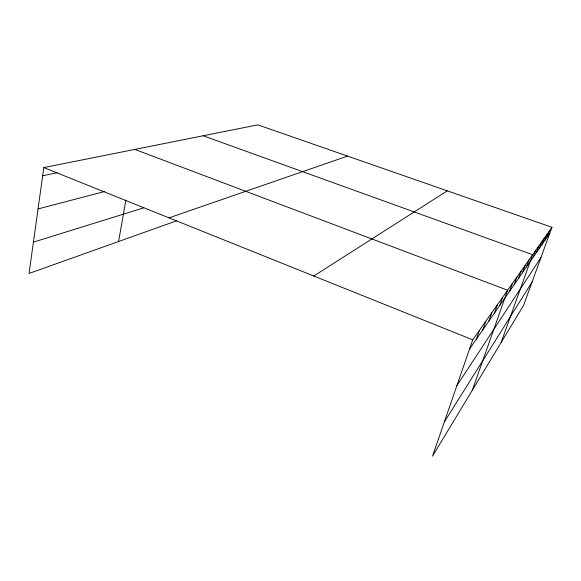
<?xml version="1.0" encoding="UTF-8"?>
<svg xmlns="http://www.w3.org/2000/svg" width="581" height="581" viewBox="0 0 581 581"><rect width="100%" height="100%" fill="white"/><g stroke="black" fill="none" stroke-linecap="round" stroke-linejoin="round"><path stroke-width="0.87" d="M551.95 227.294L472.723 339.834L432.518 456.143L523.641 305.25L551.95 227.294L257.841 124.857L43.815 167.575L29.05 273.455L176.392 220.889M118.575 241.514L125.881 200.14M476.398 339.093L479.478 330.248M482.804 329.863L485.803 321.249M488.824 321.184L491.758 312.796M494.489 313.006L497.365 304.836M499.842 305.294L502.652 297.327M472.237 390.381L507.641 290.231L134.828 149.411M509.682 291.103L512.369 283.513M514.214 284.559L516.85 277.152M518.521 278.35L521.106 271.109M522.617 272.453L525.144 265.364M526.509 266.832L528.993 259.903M501.112 342.558L532.654 254.696L203.19 135.765M533.358 256.962L535.755 250.302M536.365 252.619L538.725 246.083M539.262 248.45L541.572 242.03M542.037 244.441L544.317 238.13M544.717 240.578L546.961 234.383M547.295 236.866L549.503 230.773M444.342 421.944L532.087 282.003M456.935 385.515L540.969 257.536M469.579 348.934L549.779 233.279M313.805 276.011L447.276 190.837M168.998 217.853L347.569 156.107M33.415 242.132L143.797 207.802M38.041 208.942L104.783 191.469M42.667 175.796L57.272 172.702M43.815 167.575L472.723 339.834"/></g></svg>
